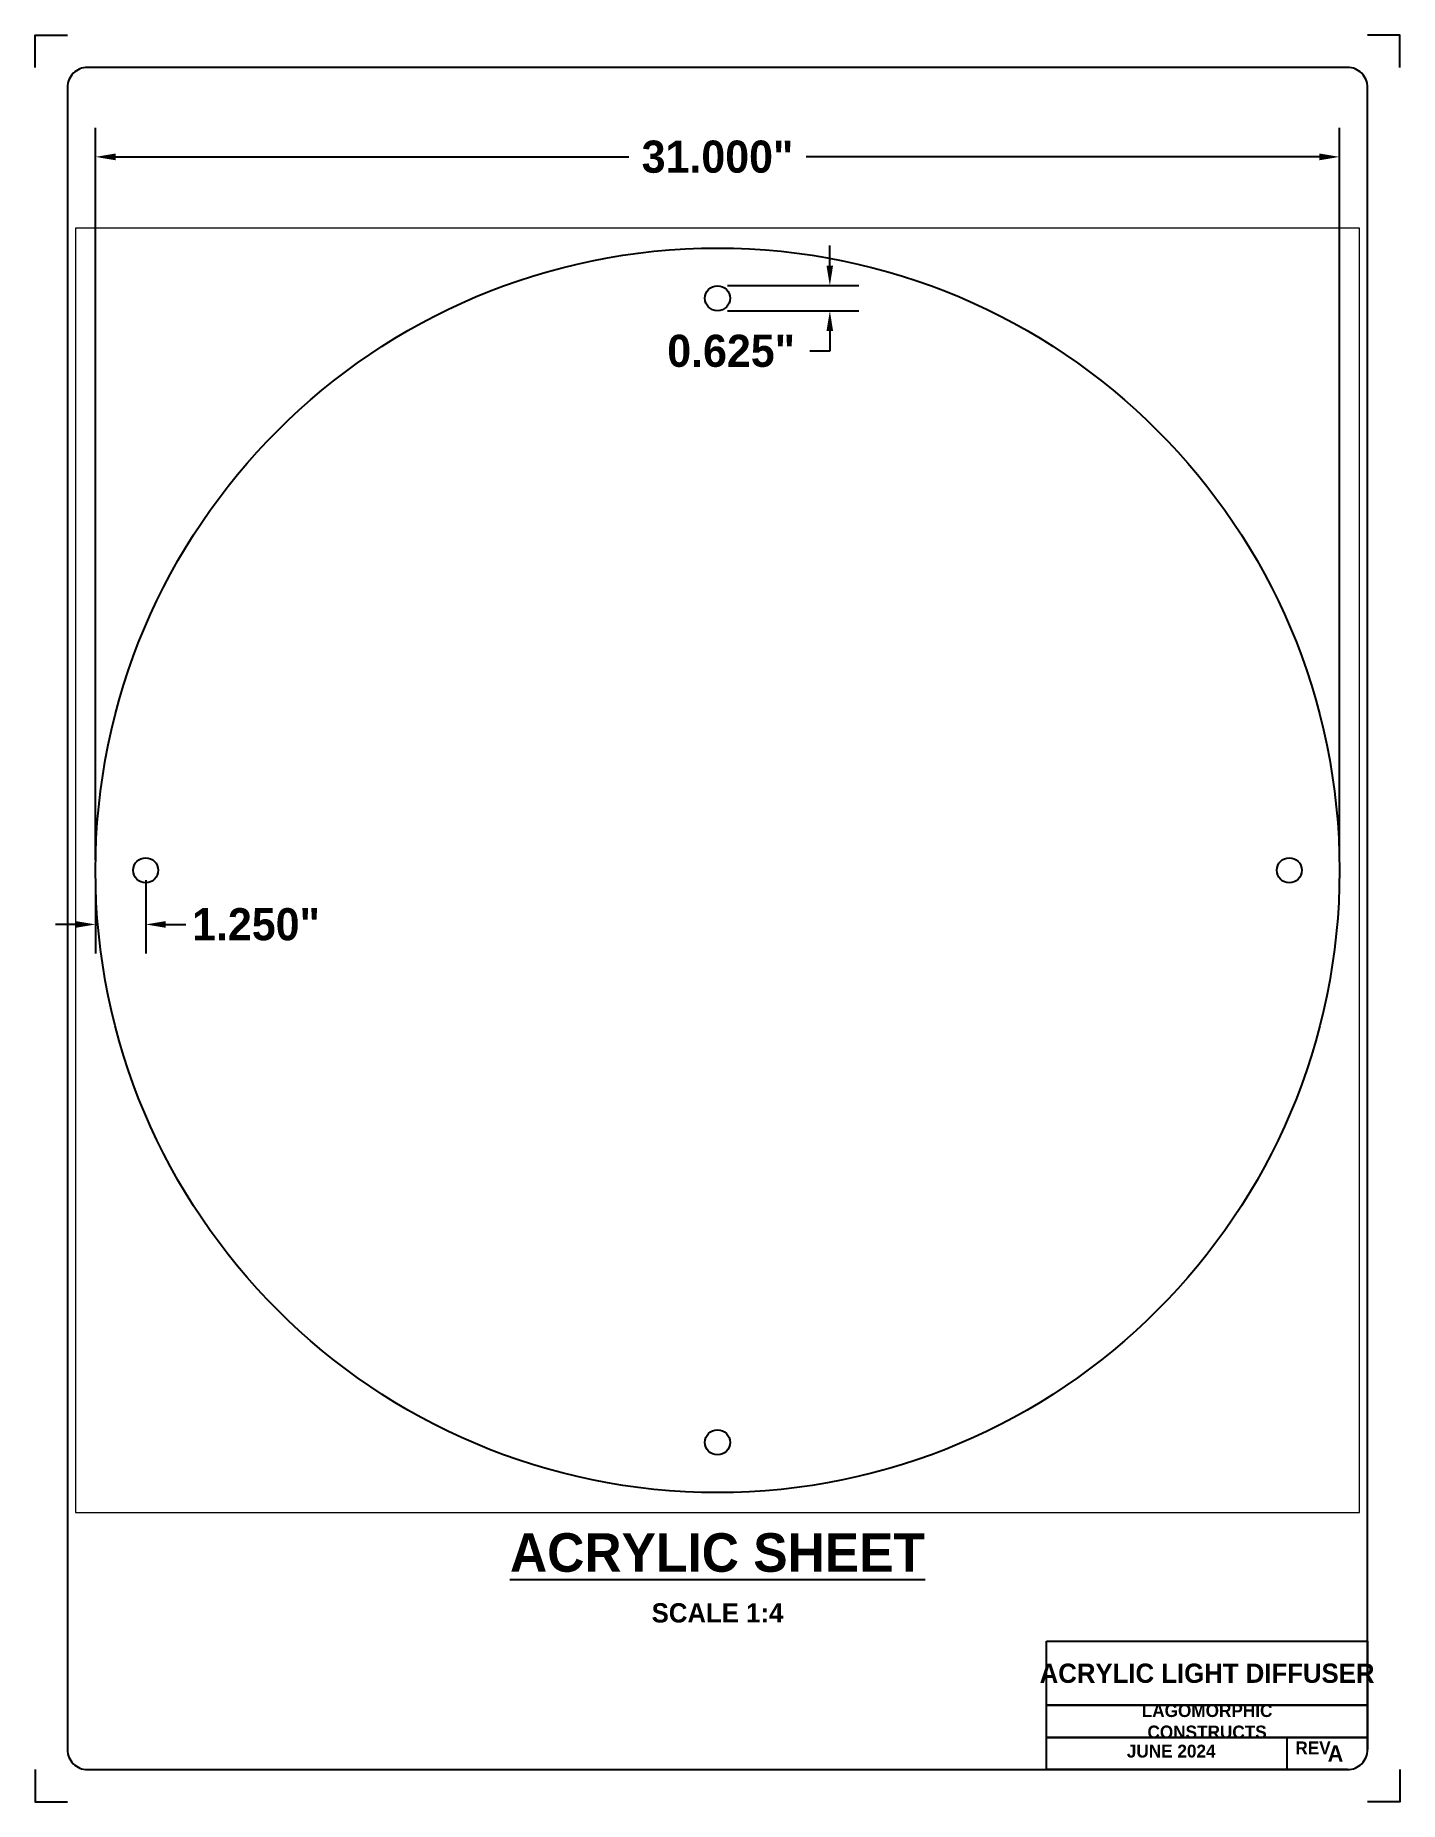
# Paper-space layout 'Layout1' of a CAD drawing. Header units: inches. Extents: x 0 to 8.5, y 0 to 11.
# The model-space entities are those that its viewports show. They can reach past a viewport. Long polylines and large blocks are cut down to what shows.
import ezdxf
from ezdxf.enums import TextEntityAlignment as Align

# ---------------------------------------------------------------- set-up
doc = ezdxf.new("R2010")
doc.units = ezdxf.units.IN
doc.header["$MEASUREMENT"] = 0
for name, color, linetype in [('G-ANNO-TEXT', 7, 'Continuous'), ('G-ANNO-TITL', 7, 'Continuous'), ('G-TBLK-TEXT', 7, 'Continuous')]:
    doc.layers.add(name, color=color, linetype=linetype)
doc.layers.add('G-TBLK-NPLT', color=7, linetype='Continuous', plot=False)
doc.layers.add('G-VPRT', color=7, linetype='Continuous', plot=False)
doc.styles.add('RJR', font='cityb___.ttf', dxfattribs={"height": 0.1})
doc.styles.add('TEXT 0.08', font='cityb___.ttf', dxfattribs={"height": 0.08})
doc.styles.add('TEXT 0.12', font='cityb___.ttf', dxfattribs={"height": 0.12})
doc.styles.add('TEXT 0.24', font='cityb___.ttf', dxfattribs={"height": 0.24})
doc.styles.add('TEXT DIMS', font='cityb___.ttf', dxfattribs={"height": 0.2})
doc.dimstyles.new('FLUX INCH', dxfattribs={"dimtxt": 0.2, "dimasz": 0.125, "dimexe": 0.18, "dimexo": 0.0625, "dimgap": 0.09, "dimtad": 0, "dimtih": 1, "dimtoh": 1, "dimdec": 3, "dimzin": 0, "dimdsep": 46, "dimtxsty": 'TEXT DIMS', "dimcen": 0.09, "dimadec": 0, "dimazin": 0, "dimtfac": 1, "dimtdec": 3, "dimtofl": 0, "dimtmove": 0, "dimatfit": 3, "dimfxl": 1, "dimtolj": 1, "dimtzin": 0, "dimarcsym": 0})

# ---------------------------------------------------------------- blocks, each defined once
blk = doc.blocks.new('TITLE-BLOCK-8.5X11')
blk.add_lwpolyline([(0.325, 0.2), (8.175, 0.2, 0.414214), (8.3, 0.325), (8.3, 10.675, 0.414214), (8.175, 10.8), (0.325, 10.8, 0.414214), (0.2, 10.675), (0.2, 0.325, 0.414214)], format="xyb", close=True)
for points in [[(6.3, 1), (8.3, 1), (8.3, 0.6), (6.3, 0.6)], [(6.3, 0.6), (8.3, 0.6), (8.3, 0.4), (6.3, 0.4)]]:
    blk.add_lwpolyline(points, close=True)
for points in [[(8.175, 0.2), (6.3, 0.2), (6.3, 0.4), (8.3, 0.4), (8.3, 0.325)], [(7.8, 0.2), (7.8, 0.4)]]:
    blk.add_lwpolyline(points)
at = {"layer": 'G-TBLK-NPLT'}
for points in [[(0, 10.8), (0, 11), (0.2, 11)], [(8.5, 10.8), (8.5, 11), (8.3, 11)], [(0, 0.2), (0, 0), (0.2, 0)], [(8.5, 0.2), (8.5, 0), (8.3, 0)]]:
    blk.add_lwpolyline(points, dxfattribs=at)
at = {"style": 'TEXT 0.08'}
blk.add_attdef('rev', text='', height=0.08, dxfattribs=at).set_placement((8.1, 0.3), align=Align.MIDDLE_CENTER)
at = {"layer": 'G-TBLK-TEXT', "char_height": 0.08, "style": 'TEXT 0.08'}
for s, width, insert, attachment_point in [('LAGOMORPHIC CONSTRUCTS', 1.175, (7.3, 0.5), 5), ('REV', 0.08, (7.85, 0.375), 1)]:
    blk.add_mtext_dynamic_manual_height_columns(s, width=width, gutter_width=0.3, heights=[0], dxfattribs=dict(at, insert=insert, attachment_point=attachment_point))
at = {"layer": 'G-TBLK-TEXT', "style": 'TEXT 0.12'}
blk.add_attdef('DWG-TITLE', text='', height=0.12, dxfattribs=at).set_placement((7.3, 0.8), align=Align.MIDDLE_CENTER)
at = {"layer": 'G-TBLK-TEXT', "style": 'TEXT 0.08'}
blk.add_attdef('DATE', (6.8, 0.275), '', height=0.08, dxfattribs=at)
blk = doc.blocks.new('*D5')
at = {"layer": 'Defpoints', "color": 0, "transparency": 16777216}
for p in [(4.25, 9.441), (4.25, 9.284), (4.95, 9.284)]:
    blk.add_point(p, dxfattribs=at)
at = {"layer": 'G-ANNO-TEXT', "color": 0, "lineweight": -2, "transparency": 16777216}
for p, q in [((4.95, 9.566), (4.95, 9.691)), ((4.313, 9.441), (5.13, 9.441)), ((4.313, 9.284), (5.13, 9.284)), ((4.95, 9.159), (4.95, 9.034)), ((4.95, 9.034), (4.825, 9.034))]:
    blk.add_line(p, q, dxfattribs=at)
at = {"layer": 'G-ANNO-TEXT', "color": 0, "transparency": 16777216}
for points in [[(4.929, 9.566), (4.97, 9.566), (4.95, 9.441)], [(4.929, 9.159), (4.97, 9.159), (4.95, 9.284)]]:
    blk.add_solid(points, dxfattribs=at)
at = {"layer": 'G-ANNO-TEXT', "color": 0, "transparency": 16777216, "insert": (4.335, 9.034), "char_height": 0.2, "attachment_point": 5, "style": 'TEXT DIMS'}
blk.add_mtext('\\A1;0.625"', dxfattribs=at)
blk = doc.blocks.new('*D6')
at = {"layer": 'Defpoints', "color": 0, "transparency": 16777216}
for p in [(0.375, 5.8), (0.688, 5.8), (0.688, 5.463)]:
    blk.add_point(p, dxfattribs=at)
at = {"layer": 'G-ANNO-TEXT', "color": 0, "lineweight": -2, "transparency": 16777216}
for p, q in [((0.375, 5.738), (0.375, 5.283)), ((0.688, 5.738), (0.688, 5.283)), ((0.25, 5.463), (0.125, 5.463)), ((0.813, 5.463), (0.938, 5.463))]:
    blk.add_line(p, q, dxfattribs=at)
at = {"layer": 'G-ANNO-TEXT', "color": 0, "transparency": 16777216}
for points in [[(0.25, 5.484), (0.25, 5.442), (0.375, 5.463)], [(0.813, 5.484), (0.813, 5.442), (0.688, 5.463)]]:
    blk.add_solid(points, dxfattribs=at)
at = {"layer": 'G-ANNO-TEXT', "color": 0, "transparency": 16777216, "insert": (1.375, 5.463), "char_height": 0.2, "attachment_point": 5, "style": 'TEXT DIMS'}
blk.add_mtext('\\A1;1.250"', dxfattribs=at)
blk = doc.blocks.new('*D7')
at = {"layer": 'Defpoints', "color": 0, "transparency": 16777216}
for p in [(8.125, 10.243), (0.375, 5.8), (8.125, 5.8)]:
    blk.add_point(p, dxfattribs=at)
at = {"layer": 'G-ANNO-TEXT', "color": 0, "lineweight": -2, "transparency": 16777216}
for p, q in [((0.375, 5.863), (0.375, 10.423)), ((8.125, 5.863), (8.125, 10.423)), ((0.5, 10.243), (3.698, 10.243)), ((8, 10.243), (4.802, 10.243))]:
    blk.add_line(p, q, dxfattribs=at)
at = {"layer": 'G-ANNO-TEXT', "color": 0, "transparency": 16777216}
for points in [[(0.5, 10.264), (0.5, 10.222), (0.375, 10.243)], [(8, 10.264), (8, 10.222), (8.125, 10.243)]]:
    blk.add_solid(points, dxfattribs=at)
at = {"layer": 'G-ANNO-TEXT', "color": 0, "transparency": 16777216, "insert": (4.25, 10.243), "char_height": 0.2, "attachment_point": 5, "style": 'TEXT DIMS'}
blk.add_mtext('\\A1;31.000"', dxfattribs=at)

msp = doc.modelspace()

# ---------------------------------------------------------------- linework, layer by layer
for centre, radius in [((0, 0), 15.5), ((0, 14.25), 0.312), ((-14.25, 0), 0.312), ((14.25, 0), 0.312), ((0, -14.25), 0.312)]:
    msp.add_circle(centre, radius)

psp = doc.layouts.get("Layout1")

# ---------------------------------------------------------------- block references
at = {"layer": 'G-ANNO-TEXT'}
ref = psp.add_blockref('TITLE-BLOCK-8.5X11', (0, 0), dxfattribs=at)
ref.add_attrib('DWG-TITLE', 'ACRYLIC LIGHT DIFFUSER', dxfattribs={"layer": 'G-TBLK-TEXT', "height": 0.12, "style": 'TEXT 0.12'}).set_placement((7.3, 0.8), align=Align.MIDDLE_CENTER)
ref.add_attrib('DATE', 'JUNE 2024', (6.8, 0.275), dxfattribs={"layer": 'G-TBLK-TEXT', "height": 0.08, "style": 'TEXT 0.08'})
ref.add_attrib('REVISION', 'A', dxfattribs={"layer": '0', "height": 0.1, "style": 'RJR'}).set_placement((8.1, 0.3), align=Align.MIDDLE_CENTER)

# ---------------------------------------------------------------- texts
at = {"layer": 'G-ANNO-TITL', "attachment_point": 5}
for s, insert, char_height, style in [('{\\LACRYLIC SHEET}', (4.25, 1.55), 0.24, 'TEXT 0.24'), ('SCALE 1:4', (4.25, 1.175), 0.12, 'TEXT 0.12')]:
    psp.add_mtext_dynamic_manual_height_columns(s, width=6.9795244, gutter_width=1, heights=[0], dxfattribs=dict(at, insert=insert, char_height=char_height, style=style))

# ---------------------------------------------------------------- dimensions: what is measured, and where the dimension line sits
at = {"layer": 'G-ANNO-TEXT'}
dim = psp.add_linear_dim(base=(8.125, 10.2432), p1=(0.375, 5.8), p2=(8.125, 5.8), dimstyle='FLUX INCH', override={"dimlfac": -4, "dimpost": '"'}, dxfattribs=at)
dim.commit()
dim.dimension.update_dxf_attribs({"geometry": '*D7', "text_midpoint": (4.25, 10.2432)})
dim = psp.add_linear_dim(base=(4.94956, 9.28438), p1=(4.25, 9.44063), p2=(4.25, 9.28438), angle=90, dimstyle='FLUX INCH', override={"dimlfac": -4, "dimpost": '"'}, dxfattribs=at)
dim.commit()
dim.dimension.update_dxf_attribs({"geometry": '*D5', "text_midpoint": (4.33505, 9.03438)})
dim = psp.add_linear_dim(base=(0.6875, 5.46318), p1=(0.375, 5.8), p2=(0.6875, 5.8), dimstyle='FLUX INCH', override={"dimlfac": -4, "dimpost": '"'}, dxfattribs=at)
dim.commit()
dim.dimension.update_dxf_attribs({"geometry": '*D6', "text_midpoint": (1.3747, 5.46318), "dimtype": 160})

# ---------------------------------------------------------------- viewports
at = {"layer": 'G-VPRT'}
psp.add_viewport(center=(4.25, 5.8), size=(8, 8), view_center_point=(0, 0), view_height=32, dxfattribs=at)

doc.saveas('drawing.dxf')
